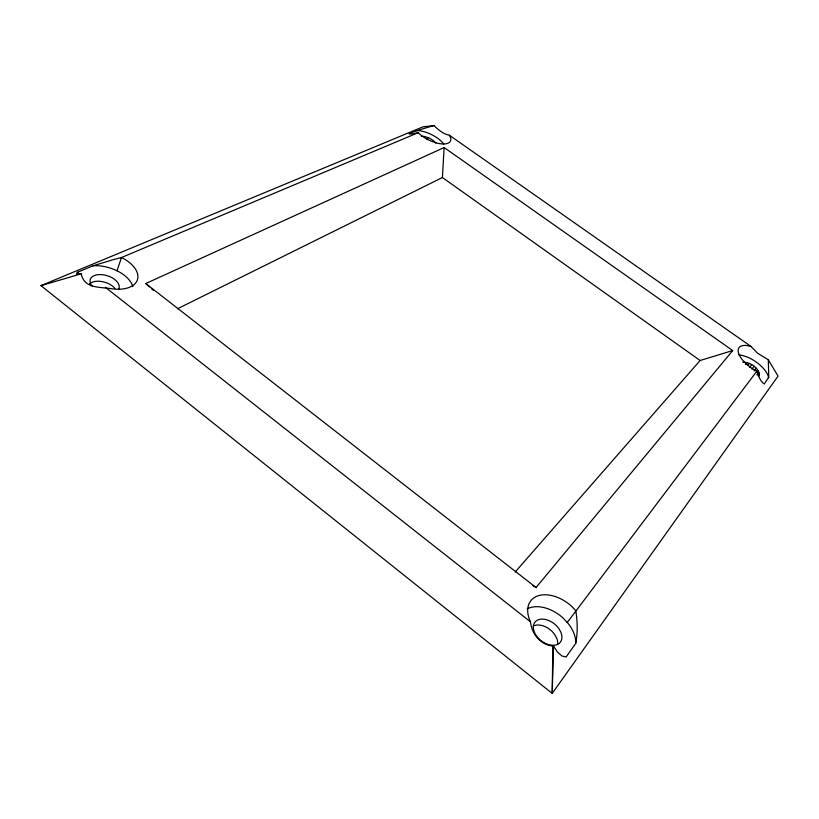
<?xml version="1.0" encoding="UTF-8"?>
<svg xmlns="http://www.w3.org/2000/svg" width="819" height="819" viewBox="0 0 819 819"><rect width="100%" height="100%" fill="white"/><g stroke="black" fill="none" stroke-linecap="round" stroke-linejoin="round"><path stroke-width="1.23" d="M552.845 646.099L552.211 693.396L40.95 285.636L423.085 126.802L434.009 125.604C438.298 129.791 443.263 134.121 449.324 135.196L751.238 346.621L757.442 353.112L768.304 359.787L778.05 376.105L552.211 693.396L553.511 646.099C540.868 645.218 531.592 634.029 530.487 621.816A32.146 21.028 38.3 0 1 537.315 596.068A32.146 21.028 38.3 0 1 571.508 606.173L575.767 610.728C577.559 621.529 577.825 632.667 575.696 643.437L566.124 656.951L562.039 656.029L557.534 652.17L553.511 646.099M444.133 147.543L732.708 350.563L700.122 360.493L442.403 177.528L444.133 147.543L145.772 283.528L149.56 286.937M742.813 362.162C749.948 362.09 758.906 367.598 759.387 375.163L758.66 376.228M751.238 346.621L749.958 346.171A21.806 9.644 34.4 0 0 738.277 352.006A21.806 9.644 34.4 0 0 754.34 369.86L756.889 371.15C758.548 375.737 759.991 381.204 764.27 383.998L768.765 377.109L768.304 359.787M117.015 270.833L121.478 257.535L418.222 132.688L418.785 133.323A20.168 8.599 26.2 0 0 441.113 143.837A20.168 8.599 26.2 0 0 450.327 136.906L449.324 135.196M427.057 139.599L427.999 137.592L425.583 136.783A10.186 4.412 26.2 0 0 421.314 136.312M745.474 364.383L746.836 362.5M747.88 365.274L749.242 363.39M749.651 367.506L751.699 364.69M567.229 622.501L756.889 371.15M751.996 369.134L754.043 366.308M754.064 370.976L756.121 368.151M756.418 371.969L757.79 370.086M756.869 374.805L758.937 371.98M758.107 375.604L759.489 373.72M76.423 274.324L78.153 271.99L92.864 265.847L114.046 259.428L121.478 257.535L122.492 257.975A29.955 17.035 17.3 0 1 137.223 280.333A29.955 17.035 17.3 0 1 110.237 288.534C99.232 286.916 84.019 288.472 81.255 273.812L77.119 273.781L76.863 272.911L78.153 271.99M532.862 585.565L536.066 587.52L732.708 350.563M515.284 571.908L700.122 360.493M177.416 308.804L442.403 177.528M434.009 125.604C432.504 125.768 391.339 138.012 418.222 132.688M40.95 285.636L81.255 273.812M92.864 265.847C101.556 265.039 110.248 267.526 118.028 271.263A29.73 17.158 17 0 1 132.832 286.63M416.891 130.63L419.123 130.682A20.055 8.702 26.2 0 1 443.775 144.001M145.772 283.528L536.066 587.52M105.334 287.274L530.487 621.816M151.454 288.636L153.348 290.346M768.55 378.112L768.55 377.405A21.683 9.756 34.6 0 0 747.849 357.289L743.171 355.661A21.683 9.756 34.6 0 0 738.953 354.955M427.999 137.592A10.186 4.412 26.2 0 1 435.872 143.141M92.045 286.097A15.09 8.712 17 0 1 90.52 283.63L89.977 281.193A15.09 8.712 17 0 1 104.412 274.979L108.18 275.993A15.09 8.712 17 0 1 118.888 288.882M527.18 608.886A31.88 21.151 38.6 0 1 563.022 617.966L568.499 623.873A31.88 21.151 38.6 0 1 575.696 643.437M533.046 626.166A16.124 10.77 38.7 0 1 554.729 634.582L556.582 637.95A16.124 10.77 38.7 0 1 557.565 644.512M89.711 283.732A15.039 8.743 16.9 0 1 102.232 281.613L105.989 282.606A15.039 8.743 16.9 0 1 114.916 288.39M553.153 645.341L549.518 644.901A16.185 10.739 38.6 0 1 534.397 622.972A16.185 10.739 38.6 0 1 558.947 628.736L560.82 632.104A16.185 10.739 38.6 0 1 553.153 645.341"/></g></svg>
